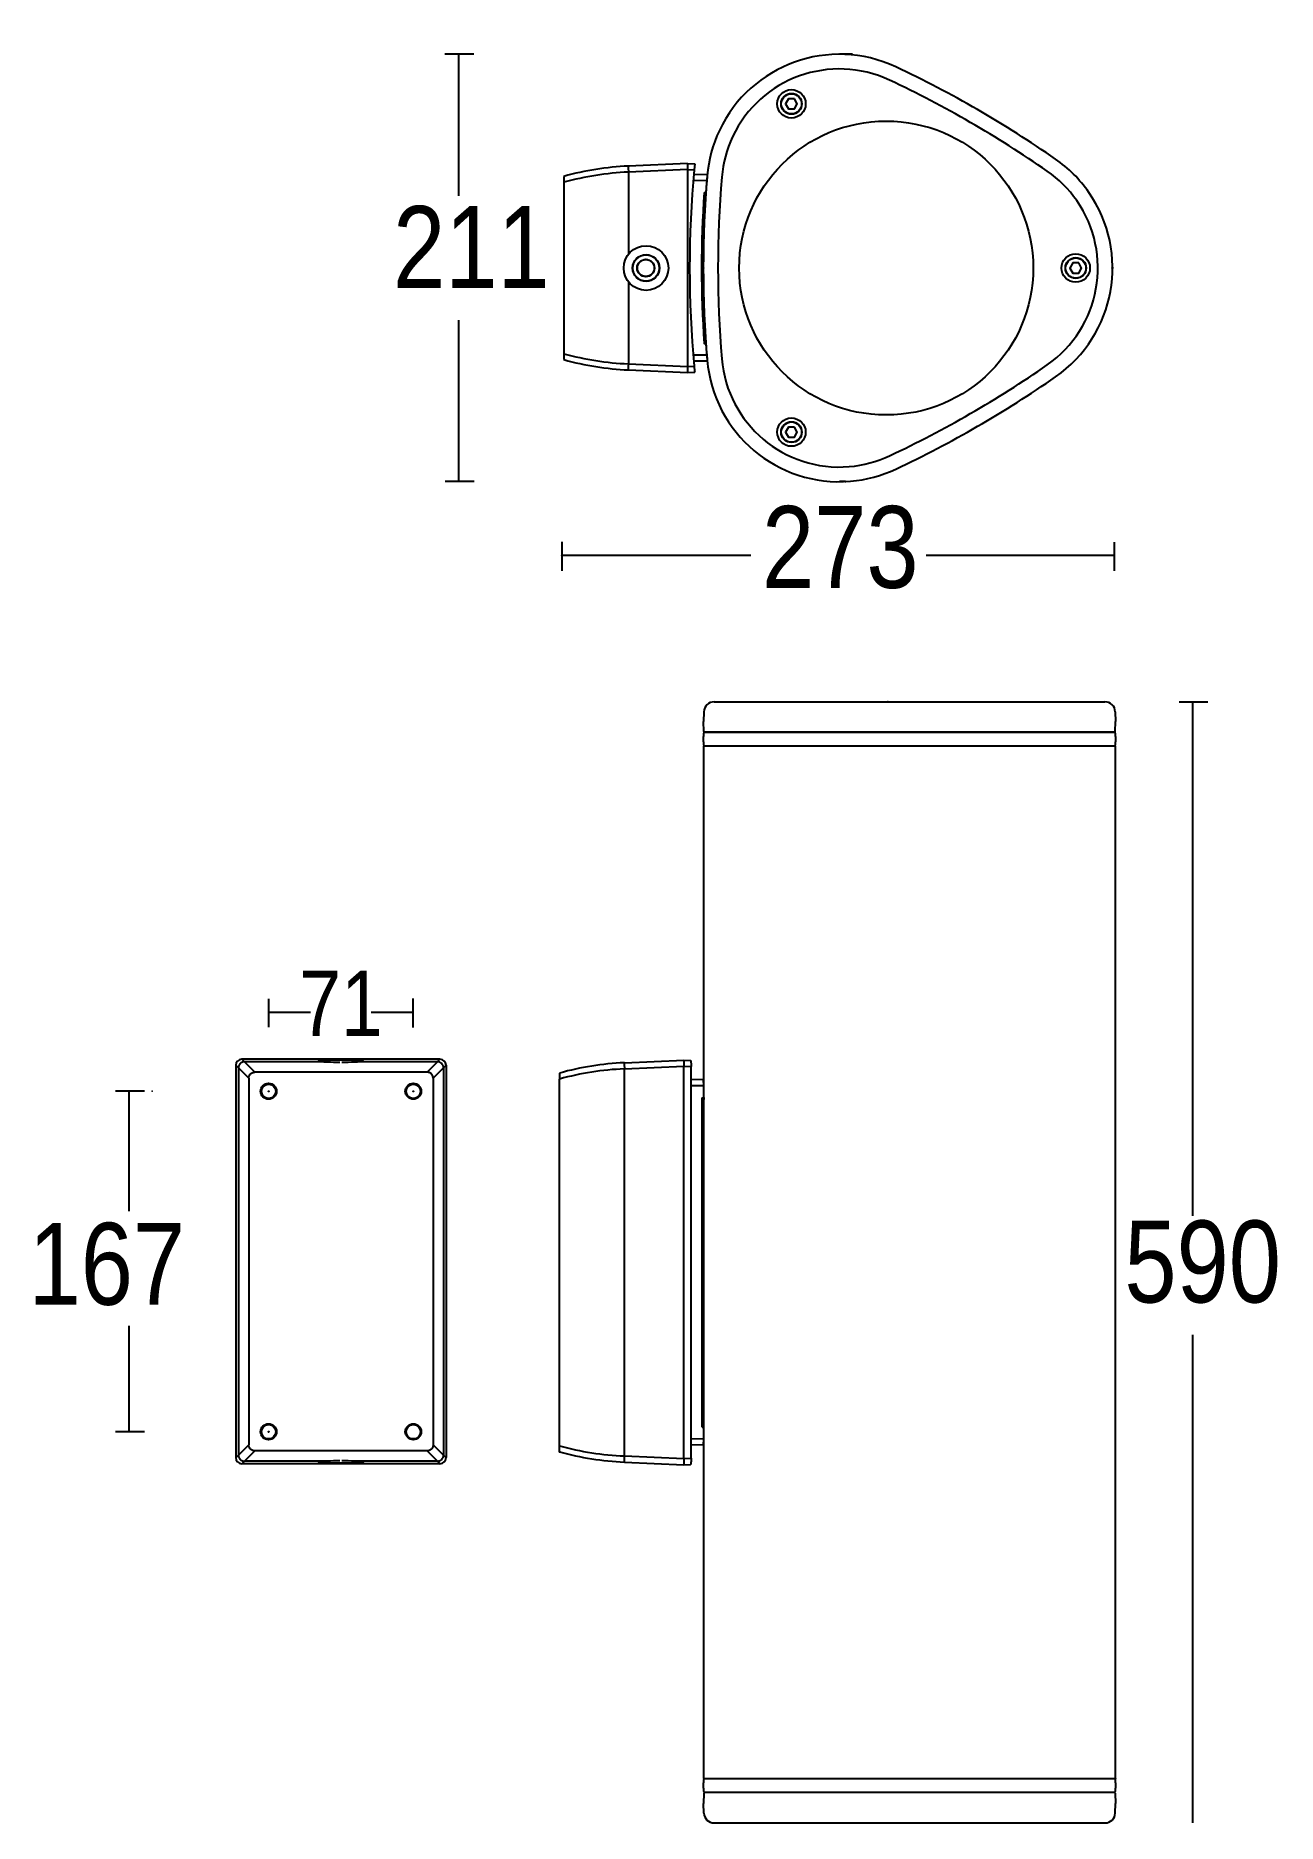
# Model space of a CAD drawing. Extents: x 1 to 154, y 0 to 220.
import ezdxf

# ---------------------------------------------------------------- set-up
doc = ezdxf.new("R2010")
doc.units = 0
doc.layers.add('LIVELLO_1', color=160, linetype='Continuous')
doc.styles.add('STD', font='txt')

# ---------------------------------------------------------------- blocks, each defined once
blk = doc.blocks.new('AI9-BLK1')
at = {"layer": 'LIVELLO_1', "color": 7}
for p, q in [((-25.1, 108.9), (-28.67, 108.9)), ((-26.98, 91.46), (-26.98, 108.87)), ((21.45, 108.9), (19.9, 108.9)), ((1.21, 95.46), (-6.09, 95.14)), ((1.21, 94.71), (-6.09, 94.39)), ((1.21, 95.46), (2.08, 95.42)), ((1.21, 94.71), (1.21, 70.46)), ((1.21, 94.71), (2.01, 94.68)), ((-14.02, 93.87), (-14.02, 71.3)), ((-6.09, 94.39), (-6.09, 84.26)), ((3.57, 93.3), (1.9, 93.34)), ((3.63, 94.05), (1.96, 94.08)), ((3.24, 91.62), (3.44, 91.62)), ((3.26, 91.87), (3.46, 91.87)), ((3.46, 91.87), (3.44, 91.62)), ((-6.09, 80.91), (-6.09, 70.78)), ((-26.98, 56.29), (-26.98, 76.16)), ((3.24, 73.55), (3.44, 73.55)), ((3.46, 73.3), (3.44, 73.55)), ((-6.09, 70.78), (1.21, 70.46)), ((1.21, 70.46), (2.01, 70.49)), ((3.57, 71.86), (1.9, 71.83)), ((3.63, 71.11), (1.96, 71.09)), ((-6.09, 70.03), (1.21, 69.71)), ((1.21, 69.71), (2.08, 69.74)), ((-25.09, 56.29), (-28.63, 56.29)), ((20.63, 56.27), (19.9, 56.27)), ((-14.26, 45.3), (-14.26, 48.87)), ((53.77, 45.3), (53.77, 48.81)), ((8.99, 47.17), (-14.19, 47.17)), ((53.77, 47.17), (30.6, 47.17)), ((4.46, 29.15), (52.6, 29.15)), ((65.25, 29.13), (61.73, 29.13)), ((63.38, 29.13), (63.38, -34.15)), ((3.2, 27.94), (3.16, 26.74)), ((3.21, 25.48), (3.16, 26.74)), ((53.85, 25.48), (53.9, 26.74)), ((53.86, 27.94), (53.9, 26.74)), ((53.85, 25.39), (3.21, 25.39)), ((53.78, 25.43), (3.28, 25.43)), ((3.21, 23.74), (53.85, 23.74)), ((3.21, 23.72), (53.85, 23.72)), ((3.21, -103.46), (3.21, 23.69)), ((53.85, 23.69), (53.85, -103.46)), ((-50.36, -10.93), (-50.36, -7.41)), ((-32.57, -10.96), (-32.57, -7.38)), ((-50.36, -9.06), (-45.22, -9.06)), ((-37.75, -9.06), (-32.6, -9.06)), ((-29.29, -14.86), (-53.68, -14.86)), ((-53.36, -15.18), (-53.68, -14.86)), ((-43.17, -15.18), (-53.36, -15.18)), ((-52.1, -16.46), (-53.36, -15.18)), ((-29.61, -15.18), (-39.79, -15.18)), ((-30.86, -16.46), (-29.61, -15.18)), ((-29.29, -14.86), (-29.61, -15.18)), ((-6.58, -15.29), (0.76, -14.97)), ((0.76, -14.97), (1.57, -15)), ((-54.43, -15.61), (-54.43, -63.93)), ((-54.11, -15.93), (-54.43, -15.61)), ((-54.11, -15.93), (-54.11, -63.61)), ((-52.83, -17.18), (-54.11, -15.93)), ((-52.83, -17.18), (-52.83, -62.36)), ((-30.86, -16.46), (-52.1, -16.46)), ((-30.13, -17.18), (-28.85, -15.93)), ((-30.13, -17.18), (-30.13, -62.36)), ((-28.53, -15.61), (-28.85, -15.93)), ((-28.85, -15.93), (-28.85, -63.61)), ((-28.53, -15.61), (-28.53, -63.93)), ((-14.56, -16.57), (-14.56, -17.3)), ((-14.56, -63.2), (-14.56, -17.3)), ((-6.58, -16.05), (0.76, -15.73)), ((-6.58, -63.72), (-6.58, -16.05)), ((0.76, -15.73), (1.64, -15.76)), ((0.76, -64.04), (0.76, -15.73)), ((1.64, -64.01), (1.64, -15.76)), ((3.14, -17.4), (1.64, -17.37)), ((-65.66, -18.81), (-69.25, -18.81)), ((-67.57, -33.57), (-67.57, -18.81)), ((3.2, -18.15), (1.64, -18.13)), ((2.99, -19.6), (3.2, -19.59)), ((2.99, -60.17), (2.99, -19.6)), ((2.99, -19.85), (3.17, -19.84)), ((-67.57, -60.74), (-67.57, -47.69)), ((63.38, -48.81), (63.38, -108.9)), ((-65.66, -60.74), (-69.25, -60.74)), ((3.2, -61.61), (1.64, -61.64)), ((2.99, -59.92), (3.17, -59.93)), ((2.99, -60.17), (3.2, -60.18)), ((-54.11, -63.61), (-54.43, -63.93)), ((-52.83, -62.36), (-54.11, -63.61)), ((-52.1, -63.09), (-53.36, -64.36)), ((-30.86, -63.09), (-52.1, -63.09)), ((-30.86, -63.09), (-29.61, -64.36)), ((-30.13, -62.36), (-28.85, -63.61)), ((-28.53, -63.93), (-28.85, -63.61)), ((-6.58, -63.72), (0.76, -64.04)), ((3.14, -62.37), (1.64, -62.4)), ((-53.36, -64.36), (-53.68, -64.68)), ((-29.29, -64.68), (-53.68, -64.68)), ((-43.17, -64.36), (-53.36, -64.36)), ((-29.61, -64.36), (-39.79, -64.36)), ((-29.29, -64.68), (-29.61, -64.36)), ((-6.58, -64.48), (0.76, -64.8)), ((0.76, -64.04), (1.64, -64.01)), ((0.76, -64.8), (1.57, -64.77)), ((3.21, -103.46), (53.85, -103.46)), ((3.21, -105.25), (3.16, -106.51)), ((53.85, -103.48), (3.21, -103.48)), ((3.21, -105.14), (53.85, -105.14)), ((53.78, -105.18), (3.28, -105.18)), ((53.85, -105.25), (53.9, -106.51)), ((3.2, -107.71), (3.16, -106.51)), ((53.86, -107.71), (53.9, -106.51)), ((4.46, -108.92), (52.6, -108.92))]:
    blk.add_line(p, q, dxfattribs=at)
for points in [[(14.35, 103.42), (13.63, 103.42), (13.27, 102.8), (13.63, 102.17), (14.35, 102.17), (14.71, 102.8), (14.35, 103.42)], [(-6.09, 95.14), (-6.09, 95.14), (-6.09, 95.14), (-6.09, 95.13), (-6.09, 95.13), (-6.09, 95.13), (-6.09, 95.12), (-6.1, 95), (-6.1, 94.79), (-6.09, 94.51), (-6.09, 94.39)], [(49.36, 83.21), (48.64, 83.21), (48.28, 82.58), (48.64, 81.96), (49.36, 81.96), (49.72, 82.58), (49.36, 83.21)], [(-6.09, 70.78), (-6.1, 70.49), (-6.1, 70.25), (-6.1, 70.09), (-6.09, 70.04), (-6.09, 70.04), (-6.09, 70.04), (-6.09, 70.03), (-6.09, 70.03), (-6.09, 70.03), (-6.09, 70.03)], [(14.35, 63), (13.63, 63), (13.27, 62.37), (13.63, 61.75), (14.35, 61.75), (14.71, 62.37), (14.35, 63)], [(-53.36, -15.18), (-53.42, -15.18), (-53.47, -15.19), (-53.53, -15.2), (-53.59, -15.22), (-53.64, -15.24), (-53.7, -15.26), (-53.75, -15.29), (-53.8, -15.33), (-53.84, -15.36), (-53.89, -15.4), (-53.93, -15.44), (-53.97, -15.49), (-54, -15.54), (-54.03, -15.59), (-54.05, -15.65), (-54.07, -15.7), (-54.09, -15.76), (-54.1, -15.81), (-54.11, -15.87), (-54.11, -15.93)], [(-28.85, -15.93), (-28.85, -15.87), (-28.86, -15.81), (-28.87, -15.76), (-28.89, -15.7), (-28.91, -15.65), (-28.94, -15.59), (-28.96, -15.54), (-29, -15.49), (-29.03, -15.44), (-29.08, -15.4), (-29.12, -15.36), (-29.16, -15.33), (-29.21, -15.29), (-29.26, -15.26), (-29.32, -15.24), (-29.37, -15.22), (-29.43, -15.2), (-29.49, -15.19), (-29.55, -15.18), (-29.61, -15.18)], [(-6.58, -15.29), (-6.58, -15.29), (-6.58, -15.3), (-6.58, -15.3), (-6.58, -15.3), (-6.59, -15.31), (-6.59, -15.43), (-6.59, -15.65), (-6.58, -15.92), (-6.58, -16.05)], [(-54.11, -63.61), (-54.11, -63.67), (-54.1, -63.73), (-54.09, -63.79), (-54.07, -63.84), (-54.05, -63.9), (-54.03, -63.95), (-54, -64), (-53.97, -64.05), (-53.93, -64.1), (-53.89, -64.14), (-53.84, -64.18), (-53.8, -64.22), (-53.75, -64.25), (-53.7, -64.28), (-53.64, -64.31), (-53.59, -64.33), (-53.53, -64.34), (-53.47, -64.35), (-53.42, -64.36), (-53.36, -64.36)], [(-29.61, -64.36), (-29.55, -64.36), (-29.49, -64.35), (-29.43, -64.34), (-29.37, -64.33), (-29.32, -64.31), (-29.26, -64.28), (-29.21, -64.25), (-29.16, -64.22), (-29.12, -64.18), (-29.08, -64.14), (-29.03, -64.1), (-29, -64.05), (-28.96, -64), (-28.94, -63.95), (-28.91, -63.9), (-28.89, -63.84), (-28.87, -63.79), (-28.86, -63.73), (-28.85, -63.67), (-28.85, -63.61)], [(-6.58, -63.72), (-6.59, -64.01), (-6.59, -64.26), (-6.59, -64.42), (-6.59, -64.46), (-6.58, -64.47), (-6.58, -64.47), (-6.58, -64.47), (-6.58, -64.47), (-6.58, -64.48), (-6.58, -64.48)]]:
    blk.add_lwpolyline(points, dxfattribs=at)
for centre, radius in [((-26.97, 108.93), 0.0354), ((13.99, 102.8), 1.75), ((13.99, 102.8), 1.28), ((13.99, 102.8), 1.25), ((25.66, 82.58), 18.1), ((-3.91, 82.58), 2.75), ((-3.91, 82.58), 1.65), ((-3.91, 82.58), 1.62), ((-3.91, 82.58), 1.62), ((-3.94, 82.58), 1.07), ((49, 82.58), 1.75), ((49, 82.58), 1.28), ((49, 82.58), 1.25), ((-3.94, 82.58), 1.04), ((13.99, 62.37), 1.75), ((13.99, 62.37), 1.28), ((13.99, 62.37), 1.25), ((-50.39, -18.81), 0.982), ((-50.39, -18.81), 0.879), ((-50.39, -18.81), 0.0354), ((-50.39, -18.81), 0.0354), ((-50.39, -18.81), 0.0354), ((-50.39, -18.81), 0.0354), ((-32.57, -18.81), 0.982), ((-32.57, -18.81), 0.879), ((-50.39, -60.74), 0.982), ((-50.39, -60.74), 0.879), ((-32.57, -60.74), 0.982), ((-32.57, -60.74), 0.879), ((-14.56, -63.2), 0.0358)]:
    blk.add_circle(centre, radius, dxfattribs=at)
for centre, major_axis, ratio in [((21.45, 108.9), (-0.0363, 0), 0.976303), ((3.14, 82.58), (-0.0004, 0.0374), 0.960766), ((53.52, 82.58), (0.0009, 0.0374), 0.94445), ((20.63, 56.27), (-0.0363, 0), 0.971564), ((-14.26, 47.2), (0.0001, -0.0374), 0.974652), ((25.84, 29.15), (-0.0003, 0.0355), 0.650455), ((25.84, 29.15), (-0.0003, 0.0355), 0.650455), ((-32.57, -18.81), (0.0364, 0), 0.973998), ((-32.57, -18.81), (0.0364, 0), 0.973998), ((-50.39, -60.74), (0.0354, 0), 0.944569), ((-50.39, -60.74), (0.0354, 0), 0.944569), ((53.87, -103.47), (-0.022, 0), 0.984499), ((25.84, -108.92), (-0.0003, 0.0355), 0.650455), ((25.84, -108.92), (-0.0003, 0.0355), 0.650455)]:
    blk.add_ellipse(centre, major_axis=major_axis, ratio=ratio, dxfattribs=at)
for points, knots in [([(46.51, 95.99), (40.29, 100.32), (33.71, 104.12), (26.85, 107.35), (18.69, 111.19), (8.96, 107.68), (5.12, 99.52), (4.29, 97.76), (3.78, 95.87), (3.62, 93.93)], [0, 0, 0, 0, 1, 1, 1, 2, 2, 2, 3, 3, 3, 3]), ([(26.08, 105.71), (18.82, 109.13), (10.17, 106.01), (6.75, 98.75), (6.02, 97.19), (5.56, 95.5), (5.42, 93.78)], [0, 0, 0, 0, 1, 1, 1, 2, 2, 2, 2]), ([(2.08, 95.42), (2.08, 95.42), (2.01, 94.68), (2.01, 94.68), (1.27, 86.63), (1.27, 78.53), (2.01, 70.49), (2.04, 70.24), (2.06, 69.99), (2.08, 69.74)], [0, 0, 0, 0, 1, 1, 1, 2, 2, 2, 3, 3, 3, 3]), ([(46.51, 69.17), (53.92, 74.32), (55.75, 84.5), (50.6, 91.9), (49.49, 93.5), (48.1, 94.89), (46.51, 95.99)], [0, 0, 0, 0, 1, 1, 1, 2, 2, 2, 2]), ([(45.48, 70.65), (52.07, 75.23), (53.7, 84.29), (49.12, 90.88), (48.13, 92.3), (46.9, 93.53), (45.48, 94.52)], [0, 0, 0, 0, 1, 1, 1, 2, 2, 2, 2]), ([(3.26, 91.87), (2.82, 85.69), (2.82, 79.48), (3.26, 73.3), (3.26, 73.3), (3.46, 73.3), (3.46, 73.3)], [0, 0, 0, 0, 1, 1, 1, 2, 2, 2, 2]), ([(3.62, 71.23), (4.38, 62.24), (12.28, 55.57), (21.26, 56.32), (23.2, 56.49), (25.09, 56.99), (26.85, 57.82), (33.71, 61.05), (40.29, 64.85), (46.51, 69.17)], [0, 0, 0, 0, 1, 1, 1, 2, 2, 2, 3, 3, 3, 3]), ([(5.42, 71.38), (6.09, 63.39), (13.12, 57.45), (21.11, 58.12), (22.84, 58.27), (24.52, 58.72), (26.08, 59.46)], [0, 0, 0, 0, 1, 1, 1, 2, 2, 2, 2]), ([(-32.56, -9.05), (-32.56, -9.06), (-32.57, -9.06), (-32.57, -9.06), (-32.57, -9.06), (-32.57, -9.06), (-32.57, -9.05), (-32.57, -9.05), (-32.57, -9.05), (-32.57, -9.05), (-32.57, -9.05), (-32.56, -9.05), (-32.56, -9.05)], [0, 0, 0, 0, 1, 1, 1, 2, 2, 2, 3, 3, 3, 4, 4, 4, 4]), ([(-41.48, -14.96), (-41.64, -14.96), (-41.81, -14.96), (-41.97, -14.96), (-42.13, -14.97), (-42.28, -14.97), (-42.44, -14.97), (-42.59, -14.97), (-42.74, -14.97), (-42.88, -14.98), (-43.02, -14.99), (-43.15, -14.99), (-43.28, -14.99), (-43.34, -15), (-43.4, -15), (-43.46, -15), (-43.51, -15), (-43.57, -15.01), (-43.62, -15.01), (-43.67, -15.01), (-43.72, -15.01), (-43.77, -15.02), (-43.81, -15.02), (-43.86, -15.02), (-43.9, -15.03), (-43.93, -15.03), (-43.97, -15.03), (-44.01, -15.04), (-44.04, -15.04), (-44.06, -15.04), (-44.09, -15.05), (-44.11, -15.05), (-44.12, -15.05), (-44.13, -15.05), (-44.14, -15.05), (-44.15, -15.05), (-44.16, -15.05), (-44.17, -15.06), (-44.18, -15.06), (-44.19, -15.06), (-44.2, -15.06), (-44.21, -15.06), (-44.21, -15.06), (-44.22, -15.07), (-44.22, -15.07), (-44.23, -15.07), (-44.23, -15.07), (-44.23, -15.08), (-44.24, -15.08), (-44.24, -15.08), (-44.24, -15.08), (-44.24, -15.08), (-44.24, -15.08), (-44.24, -15.09), (-44.24, -15.09), (-44.24, -15.09), (-44.24, -15.09), (-44.24, -15.09), (-44.23, -15.09), (-44.23, -15.1), (-44.23, -15.1), (-44.22, -15.1), (-44.21, -15.1), (-44.21, -15.1), (-44.2, -15.1), (-44.19, -15.11), (-44.19, -15.11), (-44.16, -15.11), (-44.15, -15.12), (-44.12, -15.12), (-44.1, -15.12), (-44.07, -15.13), (-44.04, -15.13), (-43.97, -15.14), (-43.9, -15.14), (-43.82, -15.15), (-43.72, -15.16), (-43.63, -15.16), (-43.53, -15.17), (-43.41, -15.17), (-43.29, -15.18), (-43.17, -15.18)], [0, 0, 0, 0, 1, 1, 1, 2, 2, 2, 3, 3, 3, 4, 4, 4, 5, 5, 5, 6, 6, 6, 7, 7, 7, 8, 8, 8, 9, 9, 9, 10, 10, 10, 11, 11, 11, 12, 12, 12, 13, 13, 13, 14, 14, 14, 15, 15, 15, 16, 16, 16, 17, 17, 17, 18, 18, 18, 19, 19, 19, 20, 20, 20, 21, 21, 21, 22, 22, 22, 23, 23, 23, 24, 24, 24, 25, 25, 25, 26, 26, 26, 27, 27, 27, 27]), ([(-39.79, -15.18), (-39.67, -15.18), (-39.55, -15.17), (-39.43, -15.17), (-39.34, -15.16), (-39.24, -15.16), (-39.14, -15.15), (-39.07, -15.14), (-38.99, -15.14), (-38.92, -15.13), (-38.89, -15.13), (-38.86, -15.12), (-38.84, -15.12), (-38.82, -15.12), (-38.8, -15.11), (-38.78, -15.11), (-38.77, -15.11), (-38.76, -15.1), (-38.75, -15.1), (-38.75, -15.1), (-38.74, -15.1), (-38.74, -15.1), (-38.73, -15.1), (-38.73, -15.09), (-38.73, -15.09), (-38.72, -15.09), (-38.72, -15.09), (-38.72, -15.09), (-38.72, -15.09), (-38.72, -15.08), (-38.72, -15.08), (-38.72, -15.08), (-38.72, -15.08), (-38.72, -15.08), (-38.73, -15.08), (-38.73, -15.07), (-38.73, -15.07), (-38.74, -15.07), (-38.74, -15.07), (-38.75, -15.06), (-38.76, -15.06), (-38.76, -15.06), (-38.77, -15.06), (-38.78, -15.06), (-38.79, -15.06), (-38.8, -15.05), (-38.81, -15.05), (-38.82, -15.05), (-38.83, -15.05), (-38.84, -15.05), (-38.86, -15.05), (-38.87, -15.05), (-38.9, -15.04), (-38.93, -15.04), (-38.96, -15.04), (-38.99, -15.03), (-39.03, -15.03), (-39.06, -15.03), (-39.11, -15.02), (-39.15, -15.02), (-39.19, -15.02), (-39.24, -15.01), (-39.29, -15.01), (-39.34, -15.01), (-39.4, -15.01), (-39.45, -15), (-39.5, -15), (-39.56, -15), (-39.62, -15), (-39.68, -14.99), (-39.81, -14.99), (-39.95, -14.99), (-40.08, -14.98), (-40.23, -14.97), (-40.37, -14.97), (-40.52, -14.97), (-40.68, -14.97), (-40.84, -14.97), (-40.99, -14.96), (-41.16, -14.96), (-41.32, -14.96), (-41.48, -14.96)], [0, 0, 0, 0, 1, 1, 1, 2, 2, 2, 3, 3, 3, 4, 4, 4, 5, 5, 5, 6, 6, 6, 7, 7, 7, 8, 8, 8, 9, 9, 9, 10, 10, 10, 11, 11, 11, 12, 12, 12, 13, 13, 13, 14, 14, 14, 15, 15, 15, 16, 16, 16, 17, 17, 17, 18, 18, 18, 19, 19, 19, 20, 20, 20, 21, 21, 21, 22, 22, 22, 23, 23, 23, 24, 24, 24, 25, 25, 25, 26, 26, 26, 27, 27, 27, 27]), ([(-28.53, -15.61), (-28.53, -15.2), (-28.87, -14.86), (-29.29, -14.86), (-29.29, -14.86), (-29.29, -14.86), (-29.29, -14.86)], [0, 0, 0, 0, 1, 1, 1, 2, 2, 2, 2]), ([(1.57, -15), (1.57, -15), (1.57, -15), (1.57, -15.01), (1.58, -15.01), (1.58, -15.02), (1.58, -15.02), (1.59, -15.04), (1.59, -15.06), (1.6, -15.08), (1.6, -15.11), (1.61, -15.14), (1.61, -15.17), (1.62, -15.21), (1.62, -15.25), (1.62, -15.29), (1.63, -15.33), (1.63, -15.38), (1.63, -15.43), (1.63, -15.48), (1.64, -15.53), (1.64, -15.59), (1.64, -15.64), (1.64, -15.7), (1.64, -15.76)], [0, 0, 0, 0, 1, 1, 1, 2, 2, 2, 3, 3, 3, 4, 4, 4, 5, 5, 5, 6, 6, 6, 7, 7, 7, 8, 8, 8, 8]), ([(-52.83, -17.18), (-52.83, -17.13), (-52.82, -17.07), (-52.81, -17.02), (-52.8, -16.97), (-52.78, -16.92), (-52.76, -16.87), (-52.74, -16.82), (-52.71, -16.77), (-52.67, -16.73), (-52.64, -16.69), (-52.6, -16.65), (-52.56, -16.61), (-52.52, -16.58), (-52.47, -16.55), (-52.42, -16.53), (-52.37, -16.51), (-52.32, -16.49), (-52.27, -16.48), (-52.21, -16.46), (-52.16, -16.46), (-52.1, -16.46)], [0, 0, 0, 0, 1, 1, 1, 2, 2, 2, 3, 3, 3, 4, 4, 4, 5, 5, 5, 6, 6, 6, 7, 7, 7, 7]), ([(-30.13, -17.18), (-30.13, -17.13), (-30.14, -17.07), (-30.15, -17.02), (-30.16, -16.97), (-30.18, -16.92), (-30.2, -16.87), (-30.22, -16.82), (-30.25, -16.77), (-30.29, -16.73), (-30.32, -16.69), (-30.36, -16.65), (-30.4, -16.61), (-30.45, -16.58), (-30.49, -16.55), (-30.54, -16.53), (-30.59, -16.51), (-30.64, -16.49), (-30.7, -16.48), (-30.75, -16.46), (-30.8, -16.46), (-30.86, -16.46)], [0, 0, 0, 0, 1, 1, 1, 2, 2, 2, 3, 3, 3, 4, 4, 4, 5, 5, 5, 6, 6, 6, 7, 7, 7, 7]), ([(3.2, -18.14), (3.2, -18.1), (3.19, -18.04), (3.19, -17.99), (3.19, -17.95), (3.19, -17.9), (3.19, -17.85), (3.19, -17.8), (3.19, -17.76), (3.18, -17.72), (3.18, -17.68), (3.18, -17.64), (3.17, -17.6), (3.17, -17.57), (3.17, -17.54), (3.16, -17.51), (3.16, -17.48), (3.16, -17.46), (3.15, -17.44), (3.15, -17.43), (3.15, -17.42), (3.15, -17.41), (3.14, -17.41), (3.14, -17.41), (3.14, -17.4)], [0, 0, 0, 0, 1, 1, 1, 2, 2, 2, 3, 3, 3, 4, 4, 4, 5, 5, 5, 6, 6, 6, 7, 7, 7, 8, 8, 8, 8]), ([(-64.72, -18.81), (-64.72, -18.81), (-64.72, -18.81), (-64.72, -18.81), (-64.72, -18.81), (-64.72, -18.81), (-64.72, -18.81), (-64.72, -18.81), (-64.72, -18.8), (-64.72, -18.8), (-64.72, -18.8), (-64.72, -18.81), (-64.72, -18.81)], [0, 0, 0, 0, 1, 1, 1, 2, 2, 2, 3, 3, 3, 4, 4, 4, 4]), ([(3.2, -19.59), (3.2, -19.61), (3.2, -19.63), (3.19, -19.65), (3.19, -19.67), (3.19, -19.68), (3.19, -19.7), (3.19, -19.72), (3.19, -19.73), (3.19, -19.75), (3.19, -19.76), (3.19, -19.78), (3.19, -19.79), (3.19, -19.8), (3.18, -19.81), (3.18, -19.82), (3.18, -19.82), (3.18, -19.83), (3.18, -19.84), (3.18, -19.84), (3.18, -19.84), (3.17, -19.84)], [0, 0, 0, 0, 1, 1, 1, 2, 2, 2, 3, 3, 3, 4, 4, 4, 5, 5, 5, 6, 6, 6, 7, 7, 7, 7]), ([(3.14, -62.37), (3.15, -62.36), (3.15, -62.34), (3.15, -62.33), (3.16, -62.31), (3.16, -62.29), (3.16, -62.26), (3.17, -62.23), (3.17, -62.2), (3.17, -62.17), (3.18, -62.13), (3.18, -62.09), (3.18, -62.06), (3.19, -62.01), (3.19, -61.96), (3.19, -61.92), (3.19, -61.87), (3.19, -61.82), (3.19, -61.78), (3.19, -61.73), (3.2, -61.67), (3.2, -61.62)], [0, 0, 0, 0, 1, 1, 1, 2, 2, 2, 3, 3, 3, 4, 4, 4, 5, 5, 5, 6, 6, 6, 7, 7, 7, 7]), ([(3.2, -60.18), (3.2, -60.16), (3.2, -60.14), (3.19, -60.12), (3.19, -60.1), (3.19, -60.08), (3.19, -60.07), (3.19, -60.05), (3.19, -60.04), (3.19, -60.02), (3.19, -60.01), (3.19, -59.99), (3.19, -59.98), (3.19, -59.97), (3.18, -59.96), (3.18, -59.95), (3.18, -59.94), (3.18, -59.94), (3.18, -59.93), (3.18, -59.93), (3.18, -59.93), (3.17, -59.93)], [0, 0, 0, 0, 1, 1, 1, 2, 2, 2, 3, 3, 3, 4, 4, 4, 5, 5, 5, 6, 6, 6, 7, 7, 7, 7]), ([(-52.1, -63.09), (-52.16, -63.09), (-52.21, -63.08), (-52.27, -63.07), (-52.32, -63.05), (-52.37, -63.04), (-52.42, -63.01), (-52.47, -62.99), (-52.52, -62.96), (-52.56, -62.93), (-52.6, -62.89), (-52.64, -62.86), (-52.67, -62.81), (-52.71, -62.77), (-52.74, -62.72), (-52.76, -62.67), (-52.78, -62.63), (-52.8, -62.57), (-52.81, -62.52), (-52.82, -62.47), (-52.83, -62.41), (-52.83, -62.36)], [0, 0, 0, 0, 1, 1, 1, 2, 2, 2, 3, 3, 3, 4, 4, 4, 5, 5, 5, 6, 6, 6, 7, 7, 7, 7]), ([(-30.13, -62.36), (-30.13, -62.41), (-30.14, -62.47), (-30.15, -62.52), (-30.16, -62.57), (-30.18, -62.63), (-30.2, -62.67), (-30.22, -62.72), (-30.25, -62.77), (-30.29, -62.81), (-30.32, -62.86), (-30.36, -62.89), (-30.4, -62.93), (-30.45, -62.96), (-30.49, -62.99), (-30.54, -63.01), (-30.59, -63.04), (-30.64, -63.05), (-30.7, -63.07), (-30.75, -63.08), (-30.8, -63.09), (-30.86, -63.09)], [0, 0, 0, 0, 1, 1, 1, 2, 2, 2, 3, 3, 3, 4, 4, 4, 5, 5, 5, 6, 6, 6, 7, 7, 7, 7]), ([(-43.17, -64.36), (-43.29, -64.37), (-43.41, -64.37), (-43.53, -64.38), (-43.63, -64.38), (-43.72, -64.39), (-43.82, -64.39), (-43.9, -64.4), (-43.97, -64.41), (-44.04, -64.41), (-44.07, -64.42), (-44.1, -64.42), (-44.12, -64.42), (-44.15, -64.43), (-44.16, -64.43), (-44.19, -64.43), (-44.19, -64.43), (-44.2, -64.44), (-44.21, -64.44), (-44.21, -64.44), (-44.22, -64.44), (-44.23, -64.44), (-44.23, -64.45), (-44.23, -64.45), (-44.24, -64.45), (-44.24, -64.45), (-44.24, -64.45), (-44.24, -64.45), (-44.24, -64.46), (-44.24, -64.46), (-44.24, -64.46), (-44.24, -64.46), (-44.24, -64.46), (-44.24, -64.46), (-44.23, -64.47), (-44.23, -64.47), (-44.23, -64.47), (-44.22, -64.47), (-44.22, -64.47), (-44.21, -64.47), (-44.21, -64.48), (-44.2, -64.48), (-44.19, -64.48), (-44.18, -64.48), (-44.17, -64.49), (-44.16, -64.49), (-44.15, -64.49), (-44.14, -64.49), (-44.13, -64.49), (-44.12, -64.49), (-44.11, -64.5), (-44.09, -64.5), (-44.06, -64.5), (-44.04, -64.51), (-44.01, -64.51), (-43.97, -64.51), (-43.93, -64.51), (-43.9, -64.52), (-43.86, -64.52), (-43.81, -64.52), (-43.77, -64.53), (-43.72, -64.53), (-43.67, -64.53), (-43.62, -64.53), (-43.57, -64.54), (-43.51, -64.54), (-43.46, -64.54), (-43.4, -64.54), (-43.34, -64.55), (-43.28, -64.55), (-43.15, -64.55), (-43.02, -64.56), (-42.88, -64.56), (-42.74, -64.56), (-42.59, -64.57), (-42.44, -64.57), (-42.28, -64.58), (-42.13, -64.58), (-41.97, -64.58), (-41.81, -64.58), (-41.64, -64.58), (-41.48, -64.58)], [0, 0, 0, 0, 1, 1, 1, 2, 2, 2, 3, 3, 3, 4, 4, 4, 5, 5, 5, 6, 6, 6, 7, 7, 7, 8, 8, 8, 9, 9, 9, 10, 10, 10, 11, 11, 11, 12, 12, 12, 13, 13, 13, 14, 14, 14, 15, 15, 15, 16, 16, 16, 17, 17, 17, 18, 18, 18, 19, 19, 19, 20, 20, 20, 21, 21, 21, 22, 22, 22, 23, 23, 23, 24, 24, 24, 25, 25, 25, 26, 26, 26, 27, 27, 27, 27]), ([(-41.48, -64.58), (-41.32, -64.58), (-41.16, -64.58), (-40.99, -64.58), (-40.84, -64.58), (-40.68, -64.58), (-40.52, -64.57), (-40.37, -64.57), (-40.23, -64.56), (-40.08, -64.56), (-39.95, -64.56), (-39.81, -64.55), (-39.68, -64.55), (-39.62, -64.55), (-39.56, -64.54), (-39.5, -64.54), (-39.45, -64.54), (-39.4, -64.54), (-39.34, -64.53), (-39.29, -64.53), (-39.24, -64.53), (-39.19, -64.53), (-39.15, -64.52), (-39.11, -64.52), (-39.06, -64.52), (-39.03, -64.51), (-38.99, -64.51), (-38.96, -64.51), (-38.93, -64.51), (-38.9, -64.5), (-38.87, -64.5), (-38.86, -64.5), (-38.84, -64.49), (-38.83, -64.49), (-38.82, -64.49), (-38.81, -64.49), (-38.8, -64.49), (-38.79, -64.49), (-38.78, -64.48), (-38.77, -64.48), (-38.76, -64.48), (-38.76, -64.48), (-38.75, -64.47), (-38.74, -64.47), (-38.74, -64.47), (-38.73, -64.47), (-38.73, -64.47), (-38.73, -64.47), (-38.72, -64.46), (-38.72, -64.46), (-38.72, -64.46), (-38.72, -64.46), (-38.72, -64.46), (-38.72, -64.46), (-38.72, -64.45), (-38.72, -64.45), (-38.72, -64.45), (-38.73, -64.45), (-38.73, -64.45), (-38.73, -64.45), (-38.74, -64.44), (-38.74, -64.44), (-38.75, -64.44), (-38.75, -64.44), (-38.76, -64.44), (-38.77, -64.43), (-38.78, -64.43), (-38.8, -64.43), (-38.82, -64.43), (-38.84, -64.42), (-38.86, -64.42), (-38.89, -64.42), (-38.92, -64.41), (-38.99, -64.41), (-39.07, -64.4), (-39.14, -64.39), (-39.24, -64.39), (-39.34, -64.38), (-39.43, -64.38), (-39.55, -64.37), (-39.67, -64.37), (-39.79, -64.36)], [0, 0, 0, 0, 1, 1, 1, 2, 2, 2, 3, 3, 3, 4, 4, 4, 5, 5, 5, 6, 6, 6, 7, 7, 7, 8, 8, 8, 9, 9, 9, 10, 10, 10, 11, 11, 11, 12, 12, 12, 13, 13, 13, 14, 14, 14, 15, 15, 15, 16, 16, 16, 17, 17, 17, 18, 18, 18, 19, 19, 19, 20, 20, 20, 21, 21, 21, 22, 22, 22, 23, 23, 23, 24, 24, 24, 25, 25, 25, 26, 26, 26, 27, 27, 27, 27]), ([(1.64, -64.01), (1.64, -64.07), (1.64, -64.12), (1.64, -64.18), (1.64, -64.23), (1.63, -64.29), (1.63, -64.34), (1.63, -64.39), (1.63, -64.43), (1.62, -64.48), (1.62, -64.52), (1.62, -64.56), (1.61, -64.6), (1.61, -64.63), (1.6, -64.66), (1.6, -64.69), (1.59, -64.71), (1.59, -64.73), (1.58, -64.75), (1.58, -64.75), (1.58, -64.76), (1.57, -64.76), (1.57, -64.76), (1.57, -64.77), (1.57, -64.77)], [0, 0, 0, 0, 1, 1, 1, 2, 2, 2, 3, 3, 3, 4, 4, 4, 5, 5, 5, 6, 6, 6, 7, 7, 7, 8, 8, 8, 8])]:
    blk.add_open_spline(points, degree=3, knots=knots, dxfattribs=at)
for points in [[(45.48, 94.51), (39.34, 98.78), (32.85, 102.53), (26.08, 105.71)], [(-6.09, 95.14), (-8.77, 95.02), (-11.43, 94.59), (-14.02, 93.87)], [(1.21, 95.46), (1.2, 95.21), (1.2, 94.96), (1.21, 94.71)], [(-6.09, 94.39), (-8.77, 94.28), (-11.43, 93.86), (-14.02, 93.14)], [(3.62, 93.93), (2.98, 86.38), (2.98, 78.79), (3.62, 71.23)], [(3.57, 93.3), (3.53, 92.83), (3.49, 92.35), (3.46, 91.87)], [(3.63, 94.05), (3.61, 93.81), (3.59, 93.56), (3.57, 93.31)], [(5.42, 93.78), (4.79, 86.33), (4.79, 78.84), (5.42, 71.38)], [(3.46, 73.3), (3.49, 72.82), (3.53, 72.34), (3.57, 71.86)], [(-14.02, 72.02), (-11.43, 71.31), (-8.77, 70.89), (-6.09, 70.78)], [(-14.02, 71.3), (-11.43, 70.57), (-8.77, 70.15), (-6.09, 70.03)], [(1.21, 70.46), (1.2, 70.21), (1.2, 69.96), (1.21, 69.71)], [(3.57, 71.85), (3.59, 71.61), (3.61, 71.36), (3.63, 71.11)], [(26.08, 59.46), (32.85, 62.64), (39.34, 66.38), (45.48, 70.65)], [(4.46, 29.15), (3.78, 29.15), (3.23, 28.61), (3.2, 27.94)], [(53.86, 27.94), (53.84, 28.61), (53.28, 29.15), (52.6, 29.15)], [(3.21, 25.37), (3.11, 24.82), (3.11, 24.26), (3.21, 23.72)], [(3.21, 25.48), (3.21, 25.44), (3.24, 25.41), (3.28, 25.41)], [(53.78, 25.41), (53.82, 25.41), (53.85, 25.44), (53.85, 25.48)], [(53.85, 23.72), (53.95, 24.26), (53.95, 24.82), (53.85, 25.37)], [(-53.68, -14.86), (-54.09, -14.86), (-54.43, -15.2), (-54.43, -15.61)], [(-43.17, -15.18), (-42.65, -15.2), (-42.12, -15.21), (-41.6, -15.21)], [(-41.36, -15.21), (-40.84, -15.21), (-40.32, -15.2), (-39.79, -15.18)], [(-6.58, -15.29), (-9.28, -15.41), (-11.96, -15.84), (-14.56, -16.57)], [(0.75, -14.97), (0.75, -15.22), (0.75, -15.47), (0.76, -15.73)], [(-6.58, -16.05), (-9.28, -16.16), (-11.96, -16.58), (-14.56, -17.3)], [(-14.56, -62.47), (-11.96, -63.19), (-9.28, -63.61), (-6.58, -63.72)], [(-14.56, -63.2), (-11.96, -63.93), (-9.28, -64.36), (-6.58, -64.48)], [(-54.43, -63.93), (-54.43, -64.35), (-54.09, -64.68), (-53.68, -64.68)], [(-41.6, -64.33), (-42.12, -64.33), (-42.65, -64.34), (-43.17, -64.36)], [(-39.79, -64.36), (-40.32, -64.34), (-40.84, -64.33), (-41.36, -64.33)], [(-29.29, -64.68), (-28.87, -64.68), (-28.53, -64.35), (-28.53, -63.93)], [(0.76, -64.04), (0.75, -64.3), (0.75, -64.54), (0.75, -64.8)], [(3.21, -103.48), (3.11, -104.03), (3.11, -104.59), (3.21, -105.14)], [(3.28, -105.18), (3.24, -105.18), (3.21, -105.21), (3.21, -105.25)], [(53.85, -105.25), (53.85, -105.21), (53.82, -105.18), (53.78, -105.18)], [(53.85, -105.14), (53.95, -104.59), (53.95, -104.03), (53.85, -103.48)], [(3.2, -107.71), (3.23, -108.38), (3.78, -108.92), (4.46, -108.92)], [(52.6, -108.92), (53.28, -108.92), (53.84, -108.38), (53.86, -107.71)]]:
    blk.add_open_spline(points, degree=3, dxfattribs=at)
at = {"layer": 'LIVELLO_1', "color": 7, "attachment_point": 1, "style": 'STD'}
for s, insert, char_height in [('\\fArial Narrow|b0|i0;\\H10.0878;\\C7;211', (-35.06, 90.21), 10.0878), ('\\fArial Narrow|b0|i0;\\H10.0878;\\C7;273', (10.37, 53.27), 10.0878), ('\\fArial Narrow|b0|i0;\\H8.0703;\\C7;71', (-46.61, -3.95), 8.0703), ('\\fArial Narrow|b0|i0;\\H10.0878;\\C7;167', (-79.94, -35.01), 10.0878), ('\\fArial Narrow|b0|i0;\\H10.0878;\\C7;590', (54.99, -34.73), 10.0878)]:
    blk.add_mtext(s, dxfattribs=dict(at, insert=insert, char_height=char_height))

msp = doc.modelspace()

# ---------------------------------------------------------------- block references
at = {"layer": 'LIVELLO_1', "color": 7}
msp.add_blockref('AI9-BLK1', (80.549261, 109.080939), dxfattribs=at)

doc.saveas('drawing.dxf')
